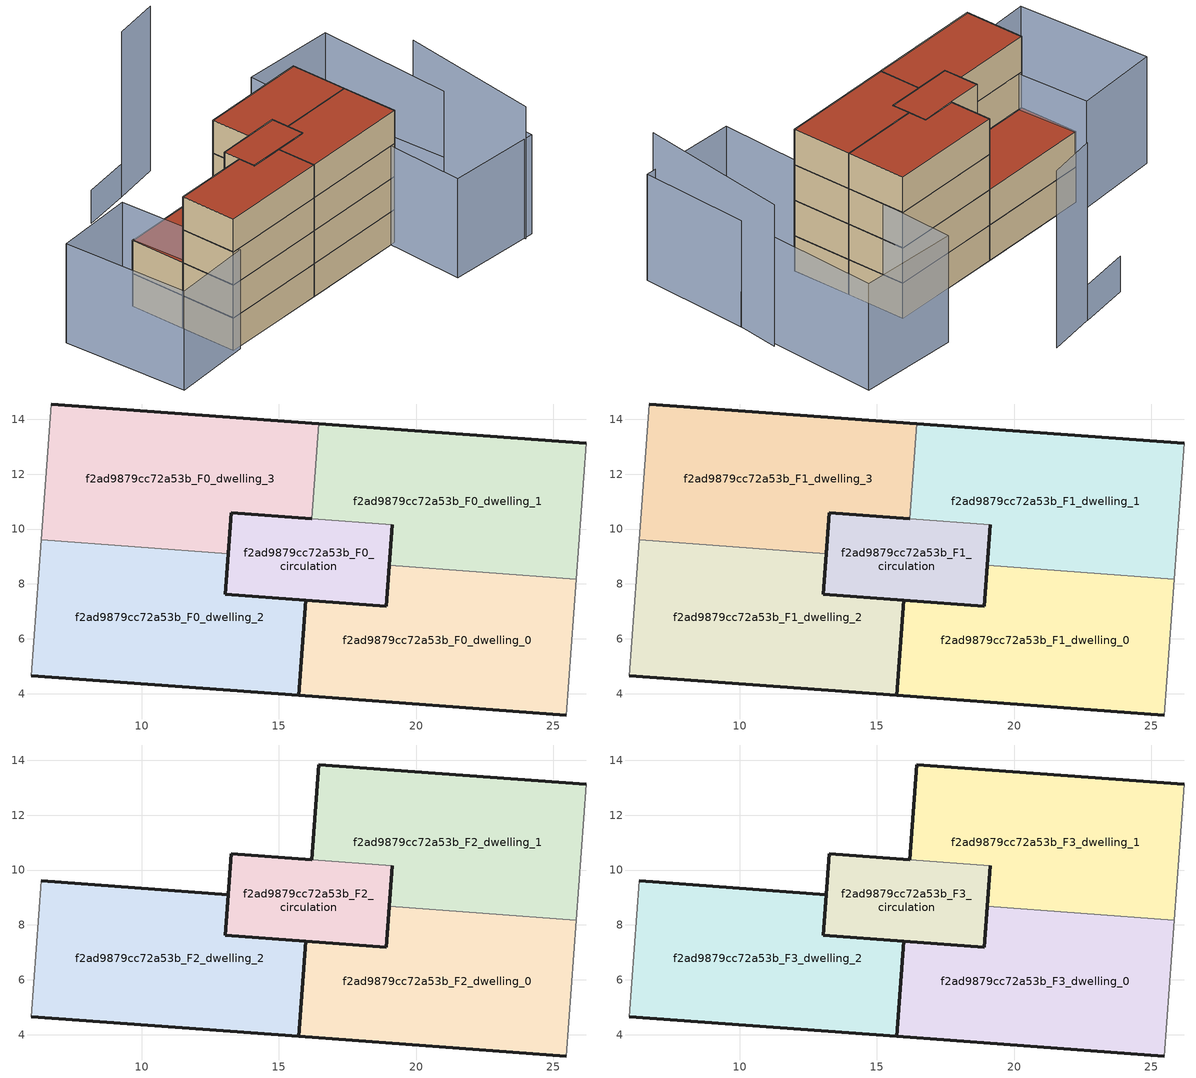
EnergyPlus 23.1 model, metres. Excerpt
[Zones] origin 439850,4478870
f2ad9879cc72a53b_F0_dwelling_0
 floor ground (EU_floor_Construction): 25.47,3.23 25.84,8.17 19.01,8.67 18.9,7.19 15.98,7.41 15.72,3.94 z0
 wall outside (EU_wall_Construction): 25.47,3.23 15.72,3.94 15.98,7.41 18.9,7.19 19.01,8.67 z0:3
 wall adiabatic (EU_wall_Construction): 25.84,8.17 25.47,3.23 z0:3
 wall to f2ad9879cc72a53b_F0_dwelling_1 (EU_wall_Construction): 19.01,8.68 25.84,8.17 z0:3
f2ad9879cc72a53b_F0_dwelling_1
 floor ground (EU_floor_Construction): 25.84,8.17 26.2,13.12 16.45,13.84 16.2,10.37 19.12,10.16 19.01,8.67 z0
 wall outside (EU_wall_Construction): 16.45,13.84 26.2,13.12 / 19.01,8.67 19.12,10.16 z0:3
 wall adiabatic (EU_wall_Construction): 26.2,13.12 25.84,8.17 z0:3
 wall to f2ad9879cc72a53b_F0_dwelling_3 (EU_wall_Construction): 16.2,10.37 16.45,13.84 z0:3
 wall to f2ad9879cc72a53b_F0_circulation (EU_wall_Construction): 19.12,10.16 16.2,10.37 z0:3
f2ad9879cc72a53b_F0_dwelling_2
 floor ground (EU_floor_Construction): 15.72,3.94 15.98,7.41 13.05,7.62 13.16,9.11 6.34,9.61 5.97,4.66 z0
 wall outside (EU_wall_Construction): 13.16,9.11 13.05,7.62 15.98,7.41 15.72,3.94 5.97,4.66 z0:3
 wall adiabatic (EU_wall_Construction): 5.97,4.66 6.34,9.61 z0:3
 wall to f2ad9879cc72a53b_F0_dwelling_3 (EU_wall_Construction): 6.34,9.61 13.16,9.1 z0:3
f2ad9879cc72a53b_F0_dwelling_3
 floor ground (EU_floor_Construction): 16.2,10.37 16.45,13.84 6.7,14.55 6.34,9.61 13.16,9.11 13.27,10.59 z0
 wall outside (EU_wall_Construction): 6.7,14.55 16.45,13.84 / 16.2,10.37 13.27,10.59 13.16,9.11 z0:3
 wall adiabatic (EU_wall_Construction): 6.34,9.61 6.7,14.55 z0:3
f2ad9879cc72a53b_F0_circulation
 floor ground (EU_floor_Construction): 18.9,7.19 19.12,10.16 13.27,10.59 13.05,7.62 z0
 wall outside (EU_wall_Construction): 19.12,10.16 18.9,7.19 13.05,7.62 13.27,10.59 16.2,10.37 z0:3
f2ad9879cc72a53b_F1_dwelling_0
 floor to f2ad9879cc72a53b_F0_dwelling_0 (EU_floor_Construction): 25.47,3.23 25.84,8.17 19.01,8.67 18.9,7.19 15.98,7.41 15.72,3.94 z3
 wall outside (EU_wall_Construction): 25.47,3.23 15.72,3.94 15.98,7.41 18.9,7.19 19.01,8.67 z3:6
 wall adiabatic (EU_wall_Construction): 25.84,8.17 25.47,3.23 z3:6
 wall to f2ad9879cc72a53b_F1_dwelling_1 (EU_wall_Construction): 19.01,8.68 25.84,8.17 z3:6
f2ad9879cc72a53b_F1_dwelling_1
 floor to f2ad9879cc72a53b_F0_dwelling_1 (EU_floor_Construction): 25.84,8.17 26.2,13.12 16.45,13.84 16.2,10.37 19.12,10.16 19.01,8.67 z3
 wall outside (EU_wall_Construction): 16.45,13.84 26.2,13.12 / 19.01,8.67 19.12,10.16 z3:6
 wall adiabatic (EU_wall_Construction): 26.2,13.12 25.84,8.17 z3:6
 wall to f2ad9879cc72a53b_F1_dwelling_3 (EU_wall_Construction): 16.2,10.37 16.45,13.84 z3:6
 wall to f2ad9879cc72a53b_F1_circulation (EU_wall_Construction): 19.12,10.16 16.2,10.37 z3:6
f2ad9879cc72a53b_F1_dwelling_2
 floor to f2ad9879cc72a53b_F0_dwelling_2 (EU_floor_Construction): 15.72,3.94 15.98,7.41 13.05,7.62 13.16,9.11 6.34,9.61 5.97,4.66 z3
 wall outside (EU_wall_Construction): 13.16,9.11 13.05,7.62 15.98,7.41 15.72,3.94 5.97,4.66 z3:6
 wall adiabatic (EU_wall_Construction): 5.97,4.66 6.34,9.61 z3:6
 wall to f2ad9879cc72a53b_F1_dwelling_3 (EU_wall_Construction): 6.34,9.61 13.16,9.1 z3:6
f2ad9879cc72a53b_F1_dwelling_3
 floor to f2ad9879cc72a53b_F0_dwelling_3 (EU_floor_Construction): 16.2,10.37 16.45,13.84 6.7,14.55 6.34,9.61 13.16,9.11 13.27,10.59 z3
 wall outside (EU_wall_Construction): 6.7,14.55 16.45,13.84 / 16.2,10.37 13.27,10.59 13.16,9.11 z3:6
 wall adiabatic (EU_wall_Construction): 6.34,9.61 6.7,14.55 z3:6
 roof outside (EU_roof_Construction): 16.45,13.84 16.2,10.37 13.27,10.59 13.16,9.11 6.34,9.61 6.7,14.55 z6
f2ad9879cc72a53b_F1_circulation
 floor to f2ad9879cc72a53b_F0_circulation (EU_floor_Construction): 18.9,7.19 19.12,10.16 13.27,10.59 13.05,7.62 z3
 wall outside (EU_wall_Construction): 19.12,10.16 18.9,7.19 13.05,7.62 13.27,10.59 16.2,10.37 z3:6
f2ad9879cc72a53b_F2_dwelling_0
 floor to f2ad9879cc72a53b_F1_dwelling_0 (EU_floor_Construction): 25.47,3.23 25.84,8.17 19.01,8.67 18.9,7.19 15.98,7.41 15.72,3.94 z6
 wall outside (EU_wall_Construction): 25.47,3.23 15.72,3.94 15.98,7.41 18.9,7.19 19.01,8.67 z6:9
 wall adiabatic (EU_wall_Construction): 25.84,8.17 25.47,3.23 z6:9
 wall to f2ad9879cc72a53b_F2_dwelling_1 (EU_wall_Construction): 19.01,8.68 25.84,8.17 z6:9
f2ad9879cc72a53b_F2_dwelling_1
 floor to f2ad9879cc72a53b_F1_dwelling_1 (EU_floor_Construction): 25.84,8.17 26.2,13.12 16.45,13.84 16.2,10.37 19.12,10.16 19.01,8.67 z6
 wall outside (EU_wall_Construction): 16.2,10.37 16.45,13.84 26.2,13.12 / 19.01,8.67 19.12,10.16 z6:9
 wall adiabatic (EU_wall_Construction): 26.2,13.12 25.84,8.17 z6:9
 wall to f2ad9879cc72a53b_F2_circulation (EU_wall_Construction): 19.12,10.16 16.2,10.37 z6:9
f2ad9879cc72a53b_F2_dwelling_2
 floor to f2ad9879cc72a53b_F1_dwelling_2 (EU_floor_Construction): 15.72,3.94 15.98,7.41 13.05,7.62 13.16,9.11 6.34,9.61 5.97,4.66 z6
 wall outside (EU_wall_Construction): 6.34,9.61 13.16,9.11 13.05,7.62 15.98,7.41 15.72,3.94 5.97,4.66 z6:9
 wall adiabatic (EU_wall_Construction): 5.97,4.66 6.34,9.61 z6:9
f2ad9879cc72a53b_F2_circulation
 floor to f2ad9879cc72a53b_F1_circulation (EU_floor_Construction): 18.9,7.19 19.12,10.16 13.27,10.59 13.05,7.62 z6
 wall outside (EU_wall_Construction): 19.12,10.16 18.9,7.19 13.05,7.62 13.27,10.59 16.2,10.37 z6:9
f2ad9879cc72a53b_F3_dwelling_0
 floor to f2ad9879cc72a53b_F2_dwelling_0 (EU_floor_Construction): 25.47,3.23 25.84,8.17 19.01,8.67 18.9,7.19 15.98,7.41 15.72,3.94 z9
 wall outside (EU_wall_Construction): 25.47,3.23 15.72,3.94 15.98,7.41 18.9,7.19 19.01,8.67 z9:12
 wall adiabatic (EU_wall_Construction): 25.84,8.17 25.47,3.23 z9:12
 wall to f2ad9879cc72a53b_F3_dwelling_1 (EU_wall_Construction): 19.01,8.68 25.84,8.17 z9:12
 roof outside (EU_roof_Construction): 25.84,8.17 25.47,3.23 15.72,3.94 15.98,7.41 18.9,7.19 19.01,8.67 z12
f2ad9879cc72a53b_F3_dwelling_1
 floor to f2ad9879cc72a53b_F2_dwelling_1 (EU_floor_Construction): 25.84,8.17 26.2,13.12 16.45,13.84 16.2,10.37 19.12,10.16 19.01,8.67 z9
 wall outside (EU_wall_Construction): 16.2,10.37 16.45,13.84 26.2,13.12 / 19.01,8.67 19.12,10.16 z9:12
 wall adiabatic (EU_wall_Construction): 26.2,13.12 25.84,8.17 z9:12
 wall to f2ad9879cc72a53b_F3_circulation (EU_wall_Construction): 19.12,10.16 16.2,10.37 z9:12
 roof outside (EU_roof_Construction): 26.2,13.12 25.84,8.17 19.01,8.67 19.12,10.16 16.2,10.37 16.45,13.84 z12
f2ad9879cc72a53b_F3_dwelling_2
 floor to f2ad9879cc72a53b_F2_dwelling_2 (EU_floor_Construction): 15.72,3.94 15.98,7.41 13.05,7.62 13.16,9.11 6.34,9.61 5.97,4.66 z9
 wall outside (EU_wall_Construction): 6.34,9.61 13.16,9.11 13.05,7.62 15.98,7.41 15.72,3.94 5.97,4.66 z9:12
 wall adiabatic (EU_wall_Construction): 5.97,4.66 6.34,9.61 z9:12
 roof outside (EU_roof_Construction): 15.98,7.41 15.72,3.94 5.97,4.66 6.34,9.61 13.16,9.11 13.05,7.62 z12
f2ad9879cc72a53b_F3_circulation
 floor to f2ad9879cc72a53b_F2_circulation (EU_floor_Construction): 18.9,7.19 19.12,10.16 13.27,10.59 13.05,7.62 z9
 wall outside (EU_wall_Construction): 19.12,10.16 18.9,7.19 13.05,7.62 13.27,10.59 16.2,10.37 z9:12
 roof outside (EU_roof_Construction): 19.12,10.16 18.9,7.19 13.05,7.62 13.27,10.59 z12
shading: 24.13,-3.57 26.87,17.49 / 26.87,17.49 35.18,16.41 / 35.18,16.41 32.44,-4.65 / 32.44,-4.65 24.13,-3.57 / -0.66,4.65 -0.33,15.79 / -0.33,15.79 6.86,15.58 / 6.86,15.58 6.53,4.44 / 6.53,4.44 -0.66,4.65 z0:9; 31.57,-4.72 34.36,7.65 z0:12; 33.6,4.29 33.77,9.37 / 18.86,23.98 14.49,23.75 z0:3; 23.07,24.22 18.86,23.97 z0:15
[Building]
EU S2 Campaign: North Axis=0; Terrain=City; Solar Distribution=FullExterior
[Site:Location]
Madrid: Latitude=40.5; Longitude=-3.5; Time Zone=1; Elevation=609
[SizingPeriod:WeatherFileDays]
AnnualSizingPeriod: Begin Month=1; Begin Day of Month=1; End Month=12; End Day of Month=31; Day of Week for Start Day=Monday; Use Weather File Daylight Saving Period=No; Use Weather File Rain and Snow Indicators=No
[MATERIAL]
EU_InternalMass_Material: Roughness=MediumRough; Thickness=0.1; Conductivity=1; Density=1800; Specific Heat=900; Thermal Absorptance=0.9; Solar Absorptance=0.7; Visible Absorptance=0.7
[MATERIAL:NOMASS] Roughness=MediumRough; Thermal Absorptance=0.9; Solar Absorptance=0.7; Visible Absorptance=0.7
Name | Thermal Resistance
EU_wall_NoMass | 0.609216
EU_roof_NoMass | 0.513268
EU_floor_NoMass | 0.568163
[CONSTRUCTION]
EU_wall_Construction: EU_wall_NoMass
EU_roof_Construction: EU_roof_NoMass
EU_floor_Construction: EU_floor_NoMass
EU_InternalMass_Construction: EU_InternalMass_Material
[ZONE] Type=1; Multiplier=1; Ceiling Height=autocalculate; Floor Area=autocalculate; Part of Total Floor Area=Yes
Name | Volume
f2ad9879cc72a53b_F0_dwelling_0 | 132.379
f2ad9879cc72a53b_F1_dwelling_0; f2ad9879cc72a53b_F2_dwelling_0; f2ad9879cc72a53b_F3_dwelling_0 | 132.378
f2ad9879cc72a53b_F0_dwelling_1; f2ad9879cc72a53b_F1_dwelling_1; f2ad9879cc72a53b_F2_dwelling_1; f2ad9879cc72a53b_F3_dwelling_1 | 132.371
f2ad9879cc72a53b_F0_dwelling_2 | 132.375
f2ad9879cc72a53b_F1_dwelling_2; f2ad9879cc72a53b_F2_dwelling_2; f2ad9879cc72a53b_F3_dwelling_2 | 132.376
f2ad9879cc72a53b_F0_dwelling_3; f2ad9879cc72a53b_F1_dwelling_3 | 132.385
f2ad9879cc72a53b_F0_circulation; f2ad9879cc72a53b_F1_circulation; f2ad9879cc72a53b_F2_circulation; f2ad9879cc72a53b_F3_circulation | 52.3696
[INTERNALMASS] Construction=EU_InternalMass_Construction
Name | Zone or ZoneList | Surface Area
f2ad9879cc72a53b_F0_dwelling_0_EU_InternalMass | f2ad9879cc72a53b_F0_dwelling_0 | 44.1246
f2ad9879cc72a53b_F0_dwelling_1_EU_InternalMass | f2ad9879cc72a53b_F0_dwelling_1 | 44.1246
f2ad9879cc72a53b_F0_dwelling_2_EU_InternalMass | f2ad9879cc72a53b_F0_dwelling_2 | 44.1246
f2ad9879cc72a53b_F0_dwelling_3_EU_InternalMass | f2ad9879cc72a53b_F0_dwelling_3 | 44.1246
f2ad9879cc72a53b_F1_dwelling_0_EU_InternalMass | f2ad9879cc72a53b_F1_dwelling_0 | 44.1246
f2ad9879cc72a53b_F1_dwelling_1_EU_InternalMass | f2ad9879cc72a53b_F1_dwelling_1 | 44.1246
f2ad9879cc72a53b_F1_dwelling_2_EU_InternalMass | f2ad9879cc72a53b_F1_dwelling_2 | 44.1246
f2ad9879cc72a53b_F1_dwelling_3_EU_InternalMass | f2ad9879cc72a53b_F1_dwelling_3 | 44.1246
f2ad9879cc72a53b_F2_dwelling_0_EU_InternalMass | f2ad9879cc72a53b_F2_dwelling_0 | 88.2493
f2ad9879cc72a53b_F2_dwelling_1_EU_InternalMass | f2ad9879cc72a53b_F2_dwelling_1 | 44.1246
f2ad9879cc72a53b_F2_dwelling_2_EU_InternalMass | f2ad9879cc72a53b_F2_dwelling_2 | 44.1246
f2ad9879cc72a53b_F3_dwelling_0_EU_InternalMass | f2ad9879cc72a53b_F3_dwelling_0 | 88.2493
f2ad9879cc72a53b_F3_dwelling_1_EU_InternalMass | f2ad9879cc72a53b_F3_dwelling_1 | 44.1246
f2ad9879cc72a53b_F3_dwelling_2_EU_InternalMass | f2ad9879cc72a53b_F3_dwelling_2 | 44.1246
[OTHEREQUIPMENT] Fuel Type=Electricity; Design Level Calculation Method=Watts/Area; Power per Zone Floor Area=1; Fraction Latent=0; Fraction Radiant=0; Fraction Lost=0; Carbon Dioxide Generation Rate=0; EndUse Subcategory=EU_Step8_InternalGains
Name | Zone or ZoneList or Space or SpaceList | Schedule
EU_Step8_InternalGain_f2ad9879cc72a53b_F0_dwelling_0_f000 | f2ad9879cc72a53b_F0_dwelling_0 | EU_Step8_GainSchedule_f2ad9879cc72a53b_F0_dwelling_0_f000
EU_Step8_InternalGain_f2ad9879cc72a53b_F0_dwelling_1_f000 | f2ad9879cc72a53b_F0_dwelling_1 | EU_Step8_GainSchedule_f2ad9879cc72a53b_F0_dwelling_1_f000
EU_Step8_InternalGain_f2ad9879cc72a53b_F0_dwelling_2_f000 | f2ad9879cc72a53b_F0_dwelling_2 | EU_Step8_GainSchedule_f2ad9879cc72a53b_F0_dwelling_2_f000
EU_Step8_InternalGain_f2ad9879cc72a53b_F0_dwelling_3_f000 | f2ad9879cc72a53b_F0_dwelling_3 | EU_Step8_GainSchedule_f2ad9879cc72a53b_F0_dwelling_3_f000
EU_Step8_InternalGain_f2ad9879cc72a53b_F1_dwelling_0_f000 | f2ad9879cc72a53b_F1_dwelling_0 | EU_Step8_GainSchedule_f2ad9879cc72a53b_F1_dwelling_0_f000
EU_Step8_InternalGain_f2ad9879cc72a53b_F1_dwelling_1_f000 | f2ad9879cc72a53b_F1_dwelling_1 | EU_Step8_GainSchedule_f2ad9879cc72a53b_F1_dwelling_1_f000
EU_Step8_InternalGain_f2ad9879cc72a53b_F1_dwelling_2_f000 | f2ad9879cc72a53b_F1_dwelling_2 | EU_Step8_GainSchedule_f2ad9879cc72a53b_F1_dwelling_2_f000
EU_Step8_InternalGain_f2ad9879cc72a53b_F1_dwelling_3_f000 | f2ad9879cc72a53b_F1_dwelling_3 | EU_Step8_GainSchedule_f2ad9879cc72a53b_F1_dwelling_3_f000
EU_Step8_InternalGain_f2ad9879cc72a53b_F2_dwelling_0_f000 | f2ad9879cc72a53b_F2_dwelling_0 | EU_Step8_GainSchedule_f2ad9879cc72a53b_F2_dwelling_0_f000
EU_Step8_InternalGain_f2ad9879cc72a53b_F2_dwelling_1_f000 | f2ad9879cc72a53b_F2_dwelling_1 | EU_Step8_GainSchedule_f2ad9879cc72a53b_F2_dwelling_1_f000
EU_Step8_InternalGain_f2ad9879cc72a53b_F2_dwelling_2_f000 | f2ad9879cc72a53b_F2_dwelling_2 | EU_Step8_GainSchedule_f2ad9879cc72a53b_F2_dwelling_2_f000
EU_Step8_InternalGain_f2ad9879cc72a53b_F3_dwelling_0_f000 | f2ad9879cc72a53b_F3_dwelling_0 | EU_Step8_GainSchedule_f2ad9879cc72a53b_F3_dwelling_0_f000
EU_Step8_InternalGain_f2ad9879cc72a53b_F3_dwelling_1_f000 | f2ad9879cc72a53b_F3_dwelling_1 | EU_Step8_GainSchedule_f2ad9879cc72a53b_F3_dwelling_1_f000
EU_Step8_InternalGain_f2ad9879cc72a53b_F3_dwelling_2_f000 | f2ad9879cc72a53b_F3_dwelling_2 | EU_Step8_GainSchedule_f2ad9879cc72a53b_F3_dwelling_2_f000
[ZONEINFILTRATION:DESIGNFLOWRATE] Schedule=EU_AlwaysOn; Design Flow Rate Calculation Method=Flow/Area; Flow Rate per Floor Area=0.0005; Constant Term Coefficient=1; Temperature Term Coefficient=0; Velocity Term Coefficient=0; Velocity Squared Term Coefficient=0
Name | Zone or ZoneList or Space or SpaceList
EU_Circulation_Infiltration_f2ad9879cc72a53b_F0_circulation | f2ad9879cc72a53b_F0_circulation
EU_Circulation_Infiltration_f2ad9879cc72a53b_F1_circulation | f2ad9879cc72a53b_F1_circulation
EU_Circulation_Infiltration_f2ad9879cc72a53b_F2_circulation | f2ad9879cc72a53b_F2_circulation
EU_Circulation_Infiltration_f2ad9879cc72a53b_F3_circulation | f2ad9879cc72a53b_F3_circulation
[ZONEVENTILATION:DESIGNFLOWRATE] Schedule=EU_AlwaysOn; Design Flow Rate Calculation Method=AirChanges/Hour; Air Changes per Hour=0.752966; Ventilation Type=Natural; Fan Pressure Rise=0; Fan Total Efficiency=1; Constant Term Coefficient=1; Temperature Term Coefficient=0; Velocity Term Coefficient=0; Velocity Squared Term Coefficient=0; Minimum Indoor Temperature=-100; Maximum Indoor Temperature=100; Delta Temperature=-100; Minimum Outdoor Temperature=-100; Maximum Outdoor Temperature=100; Maximum Wind Speed=40
Name | Zone or ZoneList or Space or SpaceList
EU_ConstantAir_f2ad9879cc72a53b_F0_dwelling_0 | f2ad9879cc72a53b_F0_dwelling_0
EU_ConstantAir_f2ad9879cc72a53b_F0_dwelling_1 | f2ad9879cc72a53b_F0_dwelling_1
EU_ConstantAir_f2ad9879cc72a53b_F0_dwelling_2 | f2ad9879cc72a53b_F0_dwelling_2
EU_ConstantAir_f2ad9879cc72a53b_F0_dwelling_3 | f2ad9879cc72a53b_F0_dwelling_3
EU_ConstantAir_f2ad9879cc72a53b_F1_dwelling_0 | f2ad9879cc72a53b_F1_dwelling_0
EU_ConstantAir_f2ad9879cc72a53b_F1_dwelling_1 | f2ad9879cc72a53b_F1_dwelling_1
EU_ConstantAir_f2ad9879cc72a53b_F1_dwelling_2 | f2ad9879cc72a53b_F1_dwelling_2
EU_ConstantAir_f2ad9879cc72a53b_F1_dwelling_3 | f2ad9879cc72a53b_F1_dwelling_3
EU_ConstantAir_f2ad9879cc72a53b_F2_dwelling_0 | f2ad9879cc72a53b_F2_dwelling_0
EU_ConstantAir_f2ad9879cc72a53b_F2_dwelling_1 | f2ad9879cc72a53b_F2_dwelling_1
EU_ConstantAir_f2ad9879cc72a53b_F2_dwelling_2 | f2ad9879cc72a53b_F2_dwelling_2
EU_ConstantAir_f2ad9879cc72a53b_F3_dwelling_0 | f2ad9879cc72a53b_F3_dwelling_0
EU_ConstantAir_f2ad9879cc72a53b_F3_dwelling_1 | f2ad9879cc72a53b_F3_dwelling_1
EU_ConstantAir_f2ad9879cc72a53b_F3_dwelling_2 | f2ad9879cc72a53b_F3_dwelling_2
[HVACTEMPLATE:THERMOSTAT] Constant Heating Setpoint=20; Constant Cooling Setpoint=50
EU_HeatOnly_f2ad9879cc72a53b_F0_dwelling_0; EU_HeatOnly_f2ad9879cc72a53b_F0_dwelling_1; EU_HeatOnly_f2ad9879cc72a53b_F0_dwelling_2; EU_HeatOnly_f2ad9879cc72a53b_F0_dwelling_3; EU_HeatOnly_f2ad9879cc72a53b_F1_dwelling_0; EU_HeatOnly_f2ad9879cc72a53b_F1_dwelling_1; EU_HeatOnly_f2ad9879cc72a53b_F1_dwelling_2; EU_HeatOnly_f2ad9879cc72a53b_F1_dwelling_3; EU_HeatOnly_f2ad9879cc72a53b_F2_dwelling_0; EU_HeatOnly_f2ad9879cc72a53b_F2_dwelling_1; EU_HeatOnly_f2ad9879cc72a53b_F2_dwelling_2; EU_HeatOnly_f2ad9879cc72a53b_F3_dwelling_0; EU_HeatOnly_f2ad9879cc72a53b_F3_dwelling_1; EU_HeatOnly_f2ad9879cc72a53b_F3_dwelling_2
[HVACTEMPLATE:ZONE:IDEALLOADSAIRSYSTEM] System Availability Schedule=EU_AlwaysOn; Maximum Heating Supply Air Temperature=50; Minimum Cooling Supply Air Temperature=13; Maximum Heating Supply Air Humidity Ratio=0.0156; Minimum Cooling Supply Air Humidity Ratio=0.0077; Heating Limit=NoLimit; Cooling Limit=NoLimit; Heating Availability Schedule=EU_AlwaysOn; Cooling Availability Schedule=EU_CoolingOff; Dehumidification Control Type=ConstantSensibleHeatRatio; Cooling Sensible Heat Ratio=0.7; Dehumidification Setpoint=60; Humidification Control Type=None; Humidification Setpoint=30; Outdoor Air Method=None; Outdoor Air Flow Rate per Person=0.00944; Outdoor Air Flow Rate per Zone Floor Area=0; Outdoor Air Flow Rate per Zone=0; Demand Controlled Ventilation Type=None; Outdoor Air Economizer Type=NoEconomizer; Heat Recovery Type=None; Sensible Heat Recovery Effectiveness=0.7; Latent Heat Recovery Effectiveness=0.65
Name | Template Thermostat
f2ad9879cc72a53b_F0_dwelling_0 | EU_HeatOnly_f2ad9879cc72a53b_F0_dwelling_0
f2ad9879cc72a53b_F0_dwelling_1 | EU_HeatOnly_f2ad9879cc72a53b_F0_dwelling_1
f2ad9879cc72a53b_F0_dwelling_2 | EU_HeatOnly_f2ad9879cc72a53b_F0_dwelling_2
f2ad9879cc72a53b_F0_dwelling_3 | EU_HeatOnly_f2ad9879cc72a53b_F0_dwelling_3
f2ad9879cc72a53b_F1_dwelling_0 | EU_HeatOnly_f2ad9879cc72a53b_F1_dwelling_0
f2ad9879cc72a53b_F1_dwelling_1 | EU_HeatOnly_f2ad9879cc72a53b_F1_dwelling_1
f2ad9879cc72a53b_F1_dwelling_2 | EU_HeatOnly_f2ad9879cc72a53b_F1_dwelling_2
f2ad9879cc72a53b_F1_dwelling_3 | EU_HeatOnly_f2ad9879cc72a53b_F1_dwelling_3
f2ad9879cc72a53b_F2_dwelling_0 | EU_HeatOnly_f2ad9879cc72a53b_F2_dwelling_0
f2ad9879cc72a53b_F2_dwelling_1 | EU_HeatOnly_f2ad9879cc72a53b_F2_dwelling_1
f2ad9879cc72a53b_F2_dwelling_2 | EU_HeatOnly_f2ad9879cc72a53b_F2_dwelling_2
f2ad9879cc72a53b_F3_dwelling_0 | EU_HeatOnly_f2ad9879cc72a53b_F3_dwelling_0
f2ad9879cc72a53b_F3_dwelling_1 | EU_HeatOnly_f2ad9879cc72a53b_F3_dwelling_1
f2ad9879cc72a53b_F3_dwelling_2 | EU_HeatOnly_f2ad9879cc72a53b_F3_dwelling_2
[SIZING:ZONE] Zone Cooling Design Supply Air Temperature Input Method=SupplyAirTemperature; Zone Cooling Design Supply Air Temperature=13; Zone Heating Design Supply Air Temperature Input Method=SupplyAirTemperature; Zone Heating Design Supply Air Temperature=50; Zone Cooling Design Supply Air Humidity Ratio=0.008; Zone Heating Design Supply Air Humidity Ratio=0.008; Cooling Design Air Flow Method=DesignDay; Cooling Design Air Flow Rate=0; Cooling Minimum Air Flow per Zone Floor Area=0.000762; Cooling Minimum Air Flow=0; Cooling Minimum Air Flow Fraction=0.2; Heating Design Air Flow Method=DesignDay; Heating Design Air Flow Rate=0; Heating Maximum Air Flow per Zone Floor Area=0.002032; Heating Maximum Air Flow=0.141576; Heating Maximum Air Flow Fraction=0.3; Account for Dedicated Outdoor Air System=No; Dedicated Outdoor Air System Control Strategy=NeutralSupplyAir; Dedicated Outdoor Air Low Setpoint Temperature for Design=autosize; Dedicated Outdoor Air High Setpoint Temperature for Design=autosize; Zone Load Sizing Method=Sensible Load Only No Latent Load; Zone Latent Cooling Design Supply Air Humidity Ratio Input Method=HumidityRatioDifference; Zone Cooling Design Supply Air Humidity Ratio Difference=0.005; Zone Latent Heating Design Supply Air Humidity Ratio Input Method=HumidityRatioDifference; Zone Humidification Design Supply Air Humidity Ratio Difference=0.005
f2ad9879cc72a53b_F0_dwelling_0; f2ad9879cc72a53b_F0_dwelling_1; f2ad9879cc72a53b_F0_dwelling_2; f2ad9879cc72a53b_F0_dwelling_3; f2ad9879cc72a53b_F1_dwelling_0; f2ad9879cc72a53b_F1_dwelling_1; f2ad9879cc72a53b_F1_dwelling_2; f2ad9879cc72a53b_F1_dwelling_3; f2ad9879cc72a53b_F2_dwelling_0; f2ad9879cc72a53b_F2_dwelling_1; f2ad9879cc72a53b_F2_dwelling_2; f2ad9879cc72a53b_F3_dwelling_0; f2ad9879cc72a53b_F3_dwelling_1; f2ad9879cc72a53b_F3_dwelling_2
[SCHEDULE:CONSTANT]
Name | Hourly Value
EU_AlwaysOn | 1
EU_CoolingOff | 0
[SCHEDULE:FILE] Column Number=1; Rows to Skip at Top=0; Number of Hours of Data=8760; Column Separator=Comma; Interpolate to Timestep=No; Minutes per Item=60; Adjust Schedule for Daylight Savings=Yes
Name | File
EU_Step8_GainSchedule_f2ad9879cc72a53b_F0_dwelling_0_f000 | ../../schedules/f2ad9879cc72a53b/f2ad9879cc72a53b_F0_dwelling_0_f000_gain.csv
EU_Step8_GainSchedule_f2ad9879cc72a53b_F0_dwelling_1_f000 | ../../schedules/f2ad9879cc72a53b/f2ad9879cc72a53b_F0_dwelling_1_f000_gain.csv
EU_Step8_GainSchedule_f2ad9879cc72a53b_F0_dwelling_2_f000 | ../../schedules/f2ad9879cc72a53b/f2ad9879cc72a53b_F0_dwelling_2_f000_gain.csv
EU_Step8_GainSchedule_f2ad9879cc72a53b_F0_dwelling_3_f000 | ../../schedules/f2ad9879cc72a53b/f2ad9879cc72a53b_F0_dwelling_3_f000_gain.csv
EU_Step8_GainSchedule_f2ad9879cc72a53b_F1_dwelling_0_f000 | ../../schedules/f2ad9879cc72a53b/f2ad9879cc72a53b_F1_dwelling_0_f000_gain.csv
EU_Step8_GainSchedule_f2ad9879cc72a53b_F1_dwelling_1_f000 | ../../schedules/f2ad9879cc72a53b/f2ad9879cc72a53b_F1_dwelling_1_f000_gain.csv
EU_Step8_GainSchedule_f2ad9879cc72a53b_F1_dwelling_2_f000 | ../../schedules/f2ad9879cc72a53b/f2ad9879cc72a53b_F1_dwelling_2_f000_gain.csv
EU_Step8_GainSchedule_f2ad9879cc72a53b_F1_dwelling_3_f000 | ../../schedules/f2ad9879cc72a53b/f2ad9879cc72a53b_F1_dwelling_3_f000_gain.csv
EU_Step8_GainSchedule_f2ad9879cc72a53b_F2_dwelling_0_f000 | ../../schedules/f2ad9879cc72a53b/f2ad9879cc72a53b_F2_dwelling_0_f000_gain.csv
EU_Step8_GainSchedule_f2ad9879cc72a53b_F2_dwelling_1_f000 | ../../schedules/f2ad9879cc72a53b/f2ad9879cc72a53b_F2_dwelling_1_f000_gain.csv
EU_Step8_GainSchedule_f2ad9879cc72a53b_F2_dwelling_2_f000 | ../../schedules/f2ad9879cc72a53b/f2ad9879cc72a53b_F2_dwelling_2_f000_gain.csv
EU_Step8_GainSchedule_f2ad9879cc72a53b_F3_dwelling_0_f000 | ../../schedules/f2ad9879cc72a53b/f2ad9879cc72a53b_F3_dwelling_0_f000_gain.csv
EU_Step8_GainSchedule_f2ad9879cc72a53b_F3_dwelling_1_f000 | ../../schedules/f2ad9879cc72a53b/f2ad9879cc72a53b_F3_dwelling_1_f000_gain.csv
EU_Step8_GainSchedule_f2ad9879cc72a53b_F3_dwelling_2_f000 | ../../schedules/f2ad9879cc72a53b/f2ad9879cc72a53b_F3_dwelling_2_f000_gain.csv
